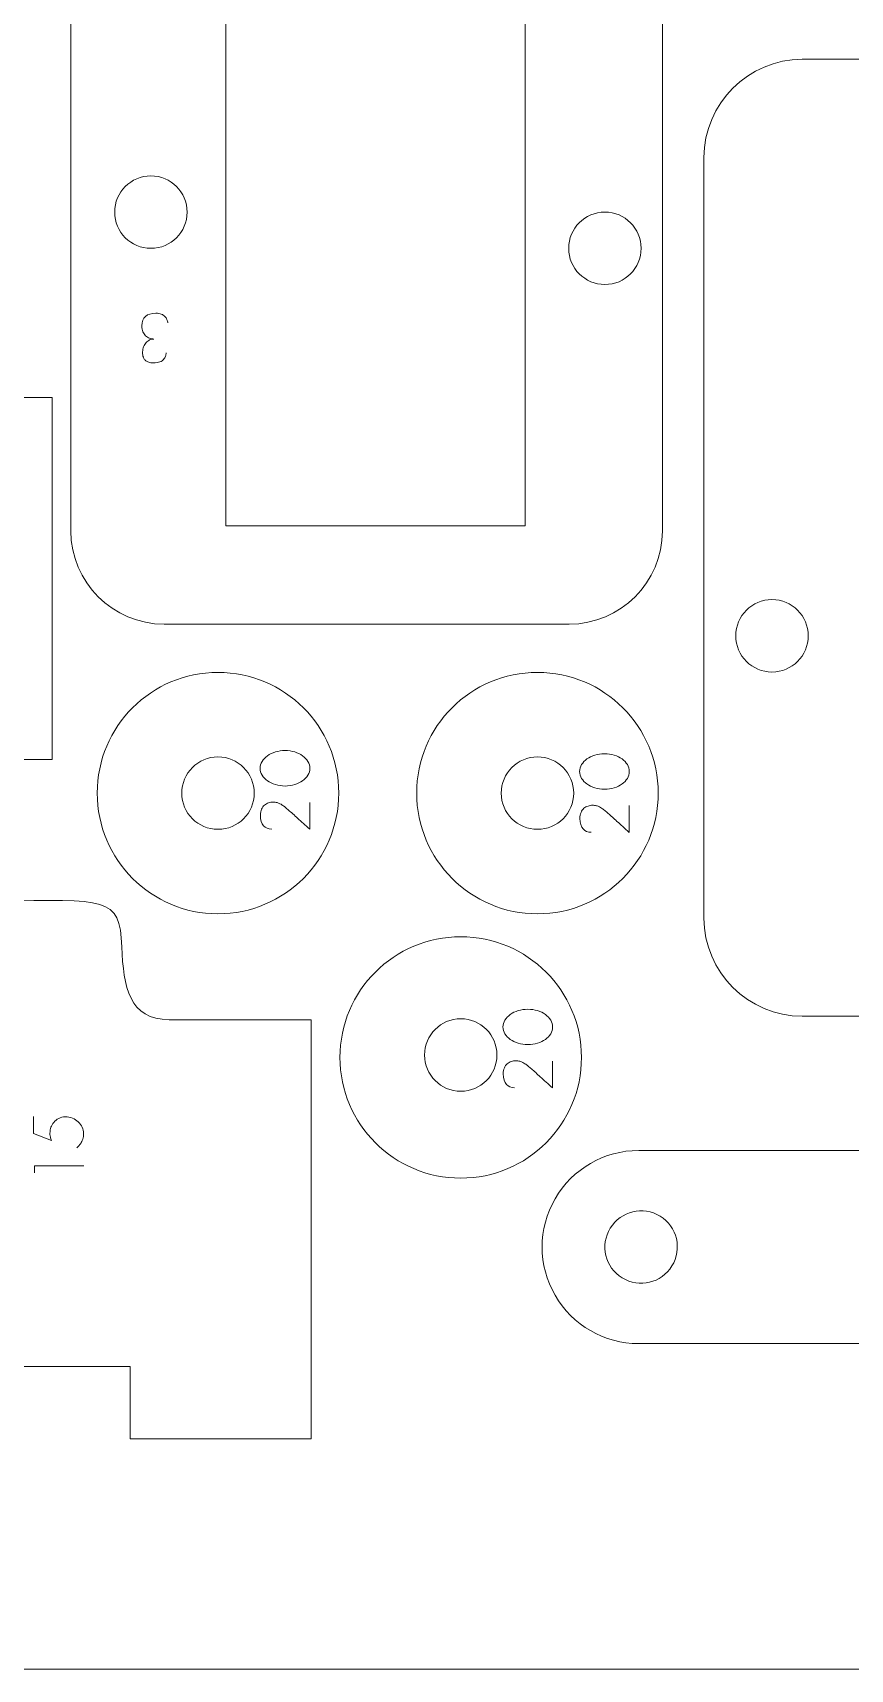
# Model space of a CAD drawing. Header units: millimetres. Extents: x 1 to 3601, y 1 to 1248.
# Drawn here: x 1198.6 to 1232.5, y 915.6 to 983.4 of the extents above; entities that cross this region are included whole.
import ezdxf

# ---------------------------------------------------------------- set-up
doc = ezdxf.new("R2010")
doc.units = ezdxf.units.MM
doc.layers.get('0').update_dxf_attribs({"lineweight": 5})
doc.layers.add('MARCATGE', color=1, linetype='Continuous', lineweight=5)
doc.layers.add('TALL 1', color=4, linetype='Continuous', lineweight=5)

msp = doc.modelspace()

# ---------------------------------------------------------------- linework, layer by layer
at = {"lineweight": 9}
msp.add_lwpolyline([(1284.418, 915.61), (1284.418, 1215.61), (1084.418, 1215.61), (1084.418, 915.61), (1284.418, 915.61)], close=True, dxfattribs=at)
for points, knots in [([(1167.214, 999.647), (1167.214, 999.647), (1167.21, 999.62), (1167.21, 999.62), (1167.21, 999.62), (1167.21, 999.62), (1150.723, 999.62), (1150.723, 999.62), (1150.723, 999.62), (1150.723, 999.62), (1150.723, 999.595), (1150.723, 999.595), (1150.723, 999.595), (1150.723, 999.595), (1150.723, 998.295), (1150.723, 998.295), (1150.723, 998.295), (1150.723, 998.295), (1147.723, 998.295), (1147.723, 998.295), (1147.723, 998.295), (1147.723, 998.295), (1147.723, 985.295), (1147.723, 985.295), (1147.723, 985.295), (1147.723, 985.295), (1150.723, 985.295), (1150.723, 985.295), (1150.723, 985.295), (1150.723, 985.295), (1150.723, 966.295), (1150.723, 966.295), (1150.723, 966.295), (1150.723, 966.295), (1147.723, 966.295), (1147.723, 966.295), (1147.723, 966.295), (1147.723, 966.295), (1147.723, 961.295), (1147.723, 961.295), (1147.723, 961.295), (1147.723, 961.295), (1150.723, 961.295), (1150.723, 961.295), (1150.723, 961.295), (1150.723, 961.295), (1150.723, 958.295), (1150.723, 958.295), (1150.723, 958.295), (1150.723, 958.295), (1147.723, 958.295), (1147.723, 958.295), (1147.723, 958.295), (1147.723, 958.295), (1147.723, 953.295), (1147.723, 953.295), (1147.723, 953.295), (1147.723, 953.295), (1150.723, 953.295), (1150.723, 953.295), (1150.723, 953.295), (1150.723, 953.295), (1150.723, 951.995), (1150.723, 951.995), (1150.723, 951.995), (1150.723, 951.995), (1174.223, 951.995), (1174.223, 951.995), (1174.223, 951.995), (1174.223, 951.995), (1174.223, 961.895), (1174.223, 961.895), (1174.223, 961.895), (1174.223, 961.895), (1177.223, 961.895), (1177.223, 961.895), (1177.223, 961.895), (1177.223, 961.895), (1177.223, 951.995), (1177.223, 951.995), (1177.223, 951.995), (1177.223, 951.995), (1196.423, 951.995), (1196.423, 951.995), (1196.423, 951.995), (1196.423, 951.995), (1196.423, 953.295), (1196.423, 953.295), (1196.423, 953.295), (1196.423, 953.295), (1199.423, 953.295), (1199.423, 953.295), (1199.423, 953.295), (1199.423, 953.295), (1199.423, 968.295), (1199.423, 968.295), (1199.423, 968.295), (1199.423, 968.295), (1196.423, 968.295), (1196.423, 968.295), (1196.423, 968.295), (1196.423, 968.295), (1196.423, 988.295), (1196.423, 988.295), (1196.423, 988.295), (1196.423, 988.295), (1199.423, 988.295), (1199.423, 988.295), (1199.423, 988.295), (1199.423, 988.295), (1199.423, 998.295), (1199.423, 998.295), (1199.423, 998.295), (1199.423, 998.295), (1196.423, 998.295), (1196.423, 998.295), (1196.423, 998.295), (1196.423, 998.295), (1196.423, 999.595), (1196.423, 999.595), (1196.423, 999.595), (1196.423, 999.595), (1177.223, 999.595), (1177.223, 999.595), (1177.223, 999.595), (1177.223, 999.595), (1177.223, 997.125), (1177.223, 997.125), (1177.223, 997.125), (1177.223, 997.125), (1174.223, 997.125), (1174.223, 997.125), (1174.223, 997.125), (1174.223, 997.125), (1174.223, 999.62), (1174.223, 999.62), (1174.223, 999.62), (1174.223, 999.62), (1170.51, 999.62), (1170.51, 999.62), (1170.51, 999.62), (1170.51, 999.62), (1170.514, 999.647), (1170.514, 999.647), (1170.514, 999.647), (1170.514, 999.647), (1170.514, 1002.947), (1170.514, 1002.947), (1170.514, 1002.947), (1170.514, 1002.947), (1167.214, 1002.947), (1167.214, 1002.947), (1167.214, 1002.947), (1167.214, 1002.947), (1167.214, 999.647), (1167.214, 999.647)], [0, 0, 0, 0, 0.025, 0.025, 0.025, 0.025, 0.05, 0.05, 0.05, 0.05, 0.075, 0.075, 0.075, 0.075, 0.1, 0.1, 0.1, 0.1, 0.125, 0.125, 0.125, 0.125, 0.15, 0.15, 0.15, 0.15, 0.175, 0.175, 0.175, 0.175, 0.2, 0.2, 0.2, 0.2, 0.225, 0.225, 0.225, 0.225, 0.25, 0.25, 0.25, 0.25, 0.275, 0.275, 0.275, 0.275, 0.3, 0.3, 0.3, 0.3, 0.325, 0.325, 0.325, 0.325, 0.35, 0.35, 0.35, 0.35, 0.375, 0.375, 0.375, 0.375, 0.4, 0.4, 0.4, 0.4, 0.425, 0.425, 0.425, 0.425, 0.45, 0.45, 0.45, 0.45, 0.475, 0.475, 0.475, 0.475, 0.5, 0.5, 0.5, 0.5, 0.525, 0.525, 0.525, 0.525, 0.55, 0.55, 0.55, 0.55, 0.575, 0.575, 0.575, 0.575, 0.6, 0.6, 0.6, 0.6, 0.625, 0.625, 0.625, 0.625, 0.65, 0.65, 0.65, 0.65, 0.675, 0.675, 0.675, 0.675, 0.7, 0.7, 0.7, 0.7, 0.725, 0.725, 0.725, 0.725, 0.75, 0.75, 0.75, 0.75, 0.775, 0.775, 0.775, 0.775, 0.8, 0.8, 0.8, 0.8, 0.825, 0.825, 0.825, 0.825, 0.85, 0.85, 0.85, 0.85, 0.875, 0.875, 0.875, 0.875, 0.9, 0.9, 0.9, 0.9, 0.925, 0.925, 0.925, 0.925, 0.95, 0.95, 0.95, 0.95, 1, 1, 1, 1]), ([(1200.201, 986.966), (1200.201, 986.966), (1200.201, 962.765), (1200.201, 962.765), (1200.201, 962.765), (1200.201, 960.64), (1201.939, 958.902), (1204.064, 958.902), (1204.064, 958.902), (1204.064, 958.902), (1220.838, 958.902), (1220.838, 958.902), (1220.838, 958.902), (1222.963, 958.902), (1224.701, 960.64), (1224.701, 962.765), (1224.701, 962.765), (1224.701, 962.765), (1224.701, 986.966), (1224.701, 986.966), (1224.701, 986.966), (1224.701, 989.09), (1222.963, 990.829), (1220.838, 990.829), (1220.838, 990.829), (1220.838, 990.829), (1204.064, 990.829), (1204.064, 990.829), (1204.064, 990.829), (1201.939, 990.829), (1200.201, 989.09), (1200.201, 986.966)], [0, 0, 0, 0, 0.111111, 0.111111, 0.111111, 0.111111, 0.222222, 0.222222, 0.222222, 0.222222, 0.333333, 0.333333, 0.333333, 0.333333, 0.444444, 0.444444, 0.444444, 0.444444, 0.555556, 0.555556, 0.555556, 0.555556, 0.666667, 0.666667, 0.666667, 0.666667, 0.777778, 0.777778, 0.777778, 0.777778, 1, 1, 1, 1]), ([(1226.419, 946.73), (1226.419, 946.73), (1226.419, 978.235), (1226.419, 978.235), (1226.419, 978.235), (1226.419, 980.472), (1228.25, 982.302), (1230.487, 982.302), (1230.487, 982.302), (1230.487, 982.302), (1248.15, 982.302), (1248.15, 982.302), (1248.15, 982.302), (1250.387, 982.302), (1252.218, 980.472), (1252.218, 978.235), (1252.218, 978.235), (1252.218, 978.235), (1252.218, 946.73), (1252.218, 946.73), (1252.218, 946.73), (1252.218, 944.493), (1250.387, 942.662), (1248.15, 942.662), (1248.15, 942.662), (1248.15, 942.662), (1230.487, 942.662), (1230.487, 942.662), (1230.487, 942.662), (1228.25, 942.662), (1226.419, 944.493), (1226.419, 946.73)], [0, 0, 0, 0, 0.111111, 0.111111, 0.111111, 0.111111, 0.222222, 0.222222, 0.222222, 0.222222, 0.333333, 0.333333, 0.333333, 0.333333, 0.444444, 0.444444, 0.444444, 0.444444, 0.555556, 0.555556, 0.555556, 0.555556, 0.666667, 0.666667, 0.666667, 0.666667, 0.777778, 0.777778, 0.777778, 0.777778, 1, 1, 1, 1]), ([(1206.295, 946.905), (1203.534, 946.905), (1201.295, 949.144), (1201.295, 951.905), (1201.295, 951.905), (1201.295, 954.666), (1203.534, 956.905), (1206.295, 956.905), (1206.295, 956.905), (1209.056, 956.905), (1211.295, 954.666), (1211.295, 951.905), (1211.295, 951.905), (1211.295, 949.144), (1209.056, 946.905), (1206.295, 946.905)], [0, 0, 0, 0, 0.2, 0.2, 0.2, 0.2, 0.4, 0.4, 0.4, 0.4, 0.6, 0.6, 0.6, 0.6, 1, 1, 1, 1]), ([(1219.524, 946.905), (1216.763, 946.905), (1214.524, 949.144), (1214.524, 951.905), (1214.524, 951.905), (1214.524, 954.666), (1216.763, 956.905), (1219.524, 956.905), (1219.524, 956.905), (1222.286, 956.905), (1224.524, 954.666), (1224.524, 951.905), (1224.524, 951.905), (1224.524, 949.144), (1222.286, 946.905), (1219.524, 946.905)], [0, 0, 0, 0, 0.2, 0.2, 0.2, 0.2, 0.4, 0.4, 0.4, 0.4, 0.6, 0.6, 0.6, 0.6, 1, 1, 1, 1]), ([(1191.779, 950.453), (1191.779, 950.453), (1191.78, 950.41), (1191.78, 950.41), (1191.78, 950.41), (1191.78, 950.41), (1191.78, 947.41), (1191.78, 947.41), (1191.78, 947.41), (1191.78, 947.41), (1191.779, 947.453), (1191.779, 947.453), (1191.779, 947.453), (1191.779, 947.453), (1185.649, 947.453), (1185.649, 947.453), (1185.649, 947.453), (1185.649, 947.453), (1185.649, 943.453), (1185.649, 943.453), (1185.649, 943.453), (1185.649, 943.453), (1186.899, 943.453), (1186.899, 943.453), (1186.899, 943.453), (1186.899, 943.453), (1186.899, 940.953), (1186.899, 940.953), (1186.899, 940.953), (1186.899, 940.953), (1185.649, 940.953), (1185.649, 940.953), (1185.649, 940.953), (1185.649, 940.953), (1185.649, 938.453), (1185.649, 938.453), (1185.649, 938.453), (1185.649, 938.453), (1182.649, 938.453), (1182.649, 938.453), (1182.649, 938.453), (1182.649, 938.453), (1182.649, 940.953), (1182.649, 940.953), (1182.649, 940.953), (1182.649, 940.953), (1181.399, 940.953), (1181.399, 940.953), (1181.399, 940.953), (1181.399, 940.953), (1181.399, 943.453), (1181.399, 943.453), (1181.399, 943.453), (1181.399, 943.453), (1182.649, 943.453), (1182.649, 943.453), (1182.649, 943.453), (1182.649, 943.453), (1182.649, 947.453), (1182.649, 947.453), (1182.649, 947.453), (1182.649, 947.453), (1158.152, 947.453), (1158.152, 947.453), (1158.152, 947.453), (1158.152, 947.453), (1158.152, 950.453), (1158.152, 950.453), (1158.152, 950.453), (1158.152, 950.453), (1150.152, 950.453), (1150.152, 950.453), (1150.152, 950.453), (1150.152, 950.453), (1150.152, 925.153), (1150.152, 925.153), (1150.152, 925.153), (1150.152, 925.153), (1155.152, 925.153), (1155.152, 925.153), (1155.152, 925.153), (1155.152, 925.153), (1155.152, 928.153), (1155.152, 928.153), (1155.152, 928.153), (1155.152, 928.153), (1170.652, 928.153), (1170.652, 928.153), (1170.652, 928.153), (1170.652, 928.153), (1170.652, 932.153), (1170.652, 932.153), (1170.652, 932.153), (1170.652, 932.153), (1169.402, 932.153), (1169.402, 932.153), (1169.402, 932.153), (1169.402, 932.153), (1169.402, 934.653), (1169.402, 934.653), (1169.402, 934.653), (1169.402, 934.653), (1170.652, 934.653), (1170.652, 934.653), (1170.652, 934.653), (1170.652, 934.653), (1170.652, 937.153), (1170.652, 937.153), (1170.652, 937.153), (1170.652, 937.153), (1173.652, 937.153), (1173.652, 937.153), (1173.652, 937.153), (1173.652, 937.153), (1173.652, 934.653), (1173.652, 934.653), (1173.652, 934.653), (1173.652, 934.653), (1174.902, 934.653), (1174.902, 934.653), (1174.902, 934.653), (1174.902, 934.653), (1174.902, 932.153), (1174.902, 932.153), (1174.902, 932.153), (1174.902, 932.153), (1173.652, 932.153), (1173.652, 932.153), (1173.652, 932.153), (1173.652, 932.153), (1173.652, 928.153), (1173.652, 928.153), (1173.652, 928.153), (1173.652, 928.153), (1202.652, 928.153), (1202.652, 928.153), (1202.652, 928.153), (1202.652, 928.153), (1202.652, 925.153), (1202.652, 925.153), (1202.652, 925.153), (1202.652, 925.153), (1210.152, 925.153), (1210.152, 925.153), (1210.152, 925.153), (1210.152, 925.153), (1210.152, 942.518), (1210.152, 942.518), (1210.152, 942.518), (1210.152, 942.518), (1204.273, 942.518), (1204.273, 942.518), (1204.273, 942.518), (1202.613, 942.518), (1202.378, 943.875), (1202.313, 945.538), (1202.313, 945.538), (1202.231, 947.649), (1201.675, 947.48), (1197.152, 947.43), (1197.152, 947.43), (1197.152, 948.324), (1197.152, 949.37), (1197.152, 950.453), (1197.152, 950.453), (1197.152, 950.453), (1191.779, 950.453), (1191.779, 950.453)], [0, 0, 0, 0, 0.023256, 0.023256, 0.023256, 0.023256, 0.046512, 0.046512, 0.046512, 0.046512, 0.069767, 0.069767, 0.069767, 0.069767, 0.093023, 0.093023, 0.093023, 0.093023, 0.116279, 0.116279, 0.116279, 0.116279, 0.139535, 0.139535, 0.139535, 0.139535, 0.162791, 0.162791, 0.162791, 0.162791, 0.186047, 0.186047, 0.186047, 0.186047, 0.209302, 0.209302, 0.209302, 0.209302, 0.232558, 0.232558, 0.232558, 0.232558, 0.255814, 0.255814, 0.255814, 0.255814, 0.27907, 0.27907, 0.27907, 0.27907, 0.302326, 0.302326, 0.302326, 0.302326, 0.325581, 0.325581, 0.325581, 0.325581, 0.348837, 0.348837, 0.348837, 0.348837, 0.372093, 0.372093, 0.372093, 0.372093, 0.395349, 0.395349, 0.395349, 0.395349, 0.418605, 0.418605, 0.418605, 0.418605, 0.44186, 0.44186, 0.44186, 0.44186, 0.465116, 0.465116, 0.465116, 0.465116, 0.488372, 0.488372, 0.488372, 0.488372, 0.511628, 0.511628, 0.511628, 0.511628, 0.534884, 0.534884, 0.534884, 0.534884, 0.55814, 0.55814, 0.55814, 0.55814, 0.581395, 0.581395, 0.581395, 0.581395, 0.604651, 0.604651, 0.604651, 0.604651, 0.627907, 0.627907, 0.627907, 0.627907, 0.651163, 0.651163, 0.651163, 0.651163, 0.674419, 0.674419, 0.674419, 0.674419, 0.697674, 0.697674, 0.697674, 0.697674, 0.72093, 0.72093, 0.72093, 0.72093, 0.744186, 0.744186, 0.744186, 0.744186, 0.767442, 0.767442, 0.767442, 0.767442, 0.790698, 0.790698, 0.790698, 0.790698, 0.813953, 0.813953, 0.813953, 0.813953, 0.837209, 0.837209, 0.837209, 0.837209, 0.860465, 0.860465, 0.860465, 0.860465, 0.883721, 0.883721, 0.883721, 0.883721, 0.906977, 0.906977, 0.906977, 0.906977, 0.930233, 0.930233, 0.930233, 0.930233, 0.953488, 0.953488, 0.953488, 0.953488, 1, 1, 1, 1]), ([(1216.347, 935.955), (1213.585, 935.955), (1211.347, 938.193), (1211.347, 940.955), (1211.347, 940.955), (1211.347, 943.716), (1213.585, 945.955), (1216.347, 945.955), (1216.347, 945.955), (1219.108, 945.955), (1221.347, 943.716), (1221.347, 940.955), (1221.347, 940.955), (1221.347, 938.193), (1219.108, 935.955), (1216.347, 935.955)], [0, 0, 0, 0, 0.2, 0.2, 0.2, 0.2, 0.4, 0.4, 0.4, 0.4, 0.6, 0.6, 0.6, 0.6, 1, 1, 1, 1]), ([(1261.822, 927.851), (1261.822, 927.851), (1262.045, 927.98), (1262.045, 927.98), (1262.045, 927.98), (1260.245, 926.881), (1257.942, 926.783), (1256.012, 927.851), (1256.012, 927.851), (1254.53, 928.671), (1252.764, 929.101), (1251.071, 929.101), (1251.071, 929.101), (1251.071, 929.101), (1223.718, 929.101), (1223.718, 929.101), (1223.718, 929.101), (1222.289, 929.101), (1220.968, 929.863), (1220.253, 931.101), (1220.253, 931.101), (1219.539, 932.338), (1219.539, 933.863), (1220.253, 935.101), (1220.253, 935.101), (1220.968, 936.338), (1222.289, 937.101), (1223.718, 937.101), (1223.718, 937.101), (1223.718, 937.101), (1251.071, 937.101), (1251.071, 937.101), (1251.071, 937.101), (1252.764, 937.101), (1254.53, 937.531), (1256.012, 938.351), (1256.012, 938.351), (1257.933, 939.414), (1260.224, 939.322), (1262.02, 938.237), (1262.02, 938.237), (1262.02, 938.237), (1261.822, 938.351), (1261.822, 938.351), (1261.822, 938.351), (1263.303, 937.531), (1265.069, 937.101), (1266.763, 937.101), (1266.763, 937.101), (1266.763, 937.101), (1272.29, 937.101), (1272.29, 937.101), (1272.29, 937.101), (1273.719, 937.101), (1275.04, 936.338), (1275.754, 935.101), (1275.754, 935.101), (1276.469, 933.863), (1276.469, 932.338), (1275.754, 931.101), (1275.754, 931.101), (1275.04, 929.863), (1273.719, 929.101), (1272.29, 929.101), (1272.29, 929.101), (1272.29, 929.101), (1266.763, 929.101), (1266.763, 929.101), (1266.763, 929.101), (1265.069, 929.101), (1263.303, 928.671), (1261.822, 927.851)], [0, 0, 0, 0, 0.052632, 0.052632, 0.052632, 0.052632, 0.105263, 0.105263, 0.105263, 0.105263, 0.157895, 0.157895, 0.157895, 0.157895, 0.210526, 0.210526, 0.210526, 0.210526, 0.263158, 0.263158, 0.263158, 0.263158, 0.315789, 0.315789, 0.315789, 0.315789, 0.368421, 0.368421, 0.368421, 0.368421, 0.421053, 0.421053, 0.421053, 0.421053, 0.473684, 0.473684, 0.473684, 0.473684, 0.526316, 0.526316, 0.526316, 0.526316, 0.578947, 0.578947, 0.578947, 0.578947, 0.631579, 0.631579, 0.631579, 0.631579, 0.684211, 0.684211, 0.684211, 0.684211, 0.736842, 0.736842, 0.736842, 0.736842, 0.789474, 0.789474, 0.789474, 0.789474, 0.842105, 0.842105, 0.842105, 0.842105, 0.894737, 0.894737, 0.894737, 0.894737, 1, 1, 1, 1])]:
    msp.add_open_spline(points, degree=3, knots=knots, dxfattribs=at)
at = {"layer": 'MARCATGE', "lineweight": 9}
for points, knots in [([(1204.221, 971.387), (1204.216, 971.43), (1204.203, 971.475), (1204.183, 971.521), (1204.183, 971.521), (1204.163, 971.567), (1204.135, 971.61), (1204.097, 971.65), (1204.097, 971.65), (1204.059, 971.689), (1204.01, 971.722), (1203.949, 971.747), (1203.949, 971.747), (1203.888, 971.772), (1203.812, 971.785), (1203.722, 971.785), (1203.722, 971.785), (1203.541, 971.783), (1203.399, 971.739), (1203.296, 971.654), (1203.296, 971.654), (1203.192, 971.568), (1203.14, 971.435), (1203.14, 971.255), (1203.14, 971.255), (1203.14, 971.164), (1203.155, 971.085), (1203.184, 971.018), (1203.184, 971.018), (1203.213, 970.95), (1203.252, 970.894), (1203.3, 970.849), (1203.3, 970.849), (1203.348, 970.805), (1203.401, 970.772), (1203.461, 970.749), (1203.461, 970.749), (1203.52, 970.727), (1203.58, 970.715), (1203.64, 970.715), (1203.64, 970.715), (1203.58, 970.717), (1203.522, 970.705), (1203.466, 970.679), (1203.466, 970.679), (1203.411, 970.653), (1203.361, 970.615), (1203.318, 970.567), (1203.318, 970.567), (1203.275, 970.519), (1203.24, 970.463), (1203.214, 970.398), (1203.214, 970.398), (1203.187, 970.333), (1203.174, 970.263), (1203.174, 970.188), (1203.174, 970.188), (1203.174, 970.167), (1203.175, 970.141), (1203.176, 970.109), (1203.176, 970.109), (1203.177, 970.077), (1203.181, 970.044), (1203.19, 970.01), (1203.19, 970.01), (1203.198, 969.976), (1203.211, 969.942), (1203.229, 969.908), (1203.229, 969.908), (1203.247, 969.875), (1203.273, 969.844), (1203.305, 969.817), (1203.305, 969.817), (1203.338, 969.789), (1203.381, 969.768), (1203.432, 969.752), (1203.432, 969.752), (1203.484, 969.736), (1203.547, 969.728), (1203.62, 969.728), (1203.62, 969.728), (1203.733, 969.728), (1203.823, 969.741), (1203.89, 969.769), (1203.89, 969.769), (1203.956, 969.796), (1204.008, 969.83), (1204.045, 969.87), (1204.045, 969.87), (1204.082, 969.911), (1204.107, 969.955), (1204.121, 970.003), (1204.121, 970.003), (1204.135, 970.051), (1204.145, 970.096), (1204.151, 970.14), (1204.151, 970.14), (1204.145, 970.096), (1204.135, 970.051), (1204.121, 970.003), (1204.121, 970.003), (1204.107, 969.955), (1204.082, 969.911), (1204.045, 969.87), (1204.045, 969.87), (1204.008, 969.83), (1203.956, 969.796), (1203.89, 969.769), (1203.89, 969.769), (1203.823, 969.741), (1203.733, 969.728), (1203.62, 969.728), (1203.62, 969.728), (1203.547, 969.728), (1203.484, 969.736), (1203.432, 969.752), (1203.432, 969.752), (1203.381, 969.768), (1203.338, 969.789), (1203.305, 969.817), (1203.305, 969.817), (1203.273, 969.844), (1203.247, 969.875), (1203.229, 969.908), (1203.229, 969.908), (1203.211, 969.942), (1203.198, 969.976), (1203.19, 970.01), (1203.19, 970.01), (1203.181, 970.044), (1203.177, 970.076), (1203.176, 970.107), (1203.176, 970.107), (1203.175, 970.138), (1203.174, 970.165), (1203.174, 970.188), (1203.174, 970.188), (1203.174, 970.263), (1203.187, 970.333), (1203.214, 970.398), (1203.214, 970.398), (1203.24, 970.463), (1203.275, 970.519), (1203.318, 970.567), (1203.318, 970.567), (1203.361, 970.615), (1203.411, 970.653), (1203.466, 970.679), (1203.466, 970.679), (1203.522, 970.705), (1203.58, 970.717), (1203.64, 970.715), (1203.64, 970.715), (1203.58, 970.715), (1203.52, 970.727), (1203.461, 970.749), (1203.461, 970.749), (1203.401, 970.772), (1203.348, 970.805), (1203.3, 970.849), (1203.3, 970.849), (1203.252, 970.894), (1203.213, 970.95), (1203.184, 971.018), (1203.184, 971.018), (1203.155, 971.085), (1203.14, 971.164), (1203.14, 971.255), (1203.14, 971.255), (1203.14, 971.435), (1203.192, 971.568), (1203.296, 971.654), (1203.296, 971.654), (1203.399, 971.739), (1203.541, 971.783), (1203.722, 971.785), (1203.722, 971.785), (1203.812, 971.785), (1203.888, 971.772), (1203.949, 971.747), (1203.949, 971.747), (1204.01, 971.722), (1204.059, 971.689), (1204.097, 971.65), (1204.097, 971.65), (1204.135, 971.61), (1204.163, 971.567), (1204.183, 971.521), (1204.183, 971.521), (1204.203, 971.475), (1204.216, 971.43), (1204.221, 971.387)], [0, 0, 0, 0, 0.020408, 0.020408, 0.020408, 0.020408, 0.040816, 0.040816, 0.040816, 0.040816, 0.061224, 0.061224, 0.061224, 0.061224, 0.081633, 0.081633, 0.081633, 0.081633, 0.102041, 0.102041, 0.102041, 0.102041, 0.122449, 0.122449, 0.122449, 0.122449, 0.142857, 0.142857, 0.142857, 0.142857, 0.163265, 0.163265, 0.163265, 0.163265, 0.183673, 0.183673, 0.183673, 0.183673, 0.204082, 0.204082, 0.204082, 0.204082, 0.22449, 0.22449, 0.22449, 0.22449, 0.244898, 0.244898, 0.244898, 0.244898, 0.265306, 0.265306, 0.265306, 0.265306, 0.285714, 0.285714, 0.285714, 0.285714, 0.306122, 0.306122, 0.306122, 0.306122, 0.326531, 0.326531, 0.326531, 0.326531, 0.346939, 0.346939, 0.346939, 0.346939, 0.367347, 0.367347, 0.367347, 0.367347, 0.387755, 0.387755, 0.387755, 0.387755, 0.408163, 0.408163, 0.408163, 0.408163, 0.428571, 0.428571, 0.428571, 0.428571, 0.44898, 0.44898, 0.44898, 0.44898, 0.469388, 0.469388, 0.469388, 0.469388, 0.489796, 0.489796, 0.489796, 0.489796, 0.510204, 0.510204, 0.510204, 0.510204, 0.530612, 0.530612, 0.530612, 0.530612, 0.55102, 0.55102, 0.55102, 0.55102, 0.571429, 0.571429, 0.571429, 0.571429, 0.591837, 0.591837, 0.591837, 0.591837, 0.612245, 0.612245, 0.612245, 0.612245, 0.632653, 0.632653, 0.632653, 0.632653, 0.653061, 0.653061, 0.653061, 0.653061, 0.673469, 0.673469, 0.673469, 0.673469, 0.693878, 0.693878, 0.693878, 0.693878, 0.714286, 0.714286, 0.714286, 0.714286, 0.734694, 0.734694, 0.734694, 0.734694, 0.755102, 0.755102, 0.755102, 0.755102, 0.77551, 0.77551, 0.77551, 0.77551, 0.795918, 0.795918, 0.795918, 0.795918, 0.816327, 0.816327, 0.816327, 0.816327, 0.836735, 0.836735, 0.836735, 0.836735, 0.857143, 0.857143, 0.857143, 0.857143, 0.877551, 0.877551, 0.877551, 0.877551, 0.897959, 0.897959, 0.897959, 0.897959, 0.918367, 0.918367, 0.918367, 0.918367, 0.938776, 0.938776, 0.938776, 0.938776, 0.959184, 0.959184, 0.959184, 0.959184, 1, 1, 1, 1]), ([(1210.099, 952.933), (1210.099, 952.832), (1210.072, 952.737), (1210.019, 952.648), (1210.019, 952.648), (1209.965, 952.56), (1209.892, 952.482), (1209.798, 952.415), (1209.798, 952.415), (1209.705, 952.348), (1209.596, 952.296), (1209.471, 952.257), (1209.471, 952.257), (1209.346, 952.219), (1209.213, 952.199), (1209.072, 952.199), (1209.072, 952.199), (1208.931, 952.199), (1208.798, 952.219), (1208.672, 952.257), (1208.672, 952.257), (1208.547, 952.296), (1208.438, 952.348), (1208.345, 952.415), (1208.345, 952.415), (1208.252, 952.482), (1208.178, 952.56), (1208.124, 952.648), (1208.124, 952.648), (1208.069, 952.737), (1208.042, 952.832), (1208.042, 952.933), (1208.042, 952.933), (1208.042, 953.035), (1208.069, 953.13), (1208.124, 953.218), (1208.124, 953.218), (1208.178, 953.307), (1208.252, 953.384), (1208.345, 953.451), (1208.345, 953.451), (1208.438, 953.518), (1208.547, 953.571), (1208.672, 953.609), (1208.672, 953.609), (1208.798, 953.648), (1208.931, 953.667), (1209.072, 953.667), (1209.072, 953.667), (1209.213, 953.667), (1209.346, 953.648), (1209.471, 953.609), (1209.471, 953.609), (1209.596, 953.571), (1209.705, 953.518), (1209.798, 953.451), (1209.798, 953.451), (1209.892, 953.384), (1209.965, 953.307), (1210.019, 953.218), (1210.019, 953.218), (1210.072, 953.13), (1210.099, 953.035), (1210.099, 952.933)], [0, 0, 0, 0, 0.058824, 0.058824, 0.058824, 0.058824, 0.117647, 0.117647, 0.117647, 0.117647, 0.176471, 0.176471, 0.176471, 0.176471, 0.235294, 0.235294, 0.235294, 0.235294, 0.294118, 0.294118, 0.294118, 0.294118, 0.352941, 0.352941, 0.352941, 0.352941, 0.411765, 0.411765, 0.411765, 0.411765, 0.470588, 0.470588, 0.470588, 0.470588, 0.529412, 0.529412, 0.529412, 0.529412, 0.588235, 0.588235, 0.588235, 0.588235, 0.647059, 0.647059, 0.647059, 0.647059, 0.705882, 0.705882, 0.705882, 0.705882, 0.764706, 0.764706, 0.764706, 0.764706, 0.823529, 0.823529, 0.823529, 0.823529, 0.882353, 0.882353, 0.882353, 0.882353, 1, 1, 1, 1]), ([(1223.328, 952.801), (1223.328, 952.699), (1223.301, 952.604), (1223.248, 952.516), (1223.248, 952.516), (1223.194, 952.427), (1223.121, 952.35), (1223.028, 952.283), (1223.028, 952.283), (1222.935, 952.216), (1222.825, 952.164), (1222.7, 952.125), (1222.7, 952.125), (1222.575, 952.086), (1222.442, 952.067), (1222.301, 952.067), (1222.301, 952.067), (1222.16, 952.067), (1222.027, 952.086), (1221.902, 952.125), (1221.902, 952.125), (1221.777, 952.164), (1221.667, 952.216), (1221.574, 952.283), (1221.574, 952.283), (1221.481, 952.35), (1221.407, 952.427), (1221.353, 952.516), (1221.353, 952.516), (1221.298, 952.604), (1221.271, 952.699), (1221.271, 952.801), (1221.271, 952.801), (1221.271, 952.902), (1221.298, 952.997), (1221.353, 953.086), (1221.353, 953.086), (1221.407, 953.174), (1221.481, 953.252), (1221.574, 953.319), (1221.574, 953.319), (1221.667, 953.386), (1221.777, 953.438), (1221.902, 953.477), (1221.902, 953.477), (1222.027, 953.515), (1222.16, 953.535), (1222.301, 953.535), (1222.301, 953.535), (1222.442, 953.535), (1222.575, 953.515), (1222.7, 953.477), (1222.7, 953.477), (1222.825, 953.438), (1222.935, 953.386), (1223.028, 953.319), (1223.028, 953.319), (1223.121, 953.252), (1223.194, 953.174), (1223.248, 953.086), (1223.248, 953.086), (1223.301, 952.997), (1223.328, 952.902), (1223.328, 952.801)], [0, 0, 0, 0, 0.058824, 0.058824, 0.058824, 0.058824, 0.117647, 0.117647, 0.117647, 0.117647, 0.176471, 0.176471, 0.176471, 0.176471, 0.235294, 0.235294, 0.235294, 0.235294, 0.294118, 0.294118, 0.294118, 0.294118, 0.352941, 0.352941, 0.352941, 0.352941, 0.411765, 0.411765, 0.411765, 0.411765, 0.470588, 0.470588, 0.470588, 0.470588, 0.529412, 0.529412, 0.529412, 0.529412, 0.588235, 0.588235, 0.588235, 0.588235, 0.647059, 0.647059, 0.647059, 0.647059, 0.705882, 0.705882, 0.705882, 0.705882, 0.764706, 0.764706, 0.764706, 0.764706, 0.823529, 0.823529, 0.823529, 0.823529, 0.882353, 0.882353, 0.882353, 0.882353, 1, 1, 1, 1]), ([(1210.099, 950.407), (1209.911, 950.577), (1209.741, 950.73), (1209.588, 950.867), (1209.588, 950.867), (1209.524, 950.926), (1209.46, 950.984), (1209.396, 951.041), (1209.396, 951.041), (1209.332, 951.098), (1209.274, 951.15), (1209.221, 951.196), (1209.221, 951.196), (1209.169, 951.242), (1209.124, 951.281), (1209.087, 951.312), (1209.087, 951.312), (1209.051, 951.343), (1209.028, 951.361), (1209.018, 951.367), (1209.018, 951.367), (1208.999, 951.378), (1208.977, 951.393), (1208.952, 951.412), (1208.952, 951.412), (1208.926, 951.431), (1208.896, 951.449), (1208.862, 951.467), (1208.862, 951.467), (1208.827, 951.485), (1208.786, 951.5), (1208.739, 951.514), (1208.739, 951.514), (1208.692, 951.527), (1208.637, 951.533), (1208.575, 951.533), (1208.575, 951.533), (1208.513, 951.533), (1208.451, 951.523), (1208.389, 951.502), (1208.389, 951.502), (1208.327, 951.482), (1208.271, 951.45), (1208.221, 951.406), (1208.221, 951.406), (1208.171, 951.363), (1208.131, 951.307), (1208.1, 951.238), (1208.1, 951.238), (1208.068, 951.17), (1208.053, 951.087), (1208.053, 950.989), (1208.053, 950.989), (1208.055, 950.791), (1208.098, 950.646), (1208.183, 950.553), (1208.183, 950.553), (1208.267, 950.46), (1208.379, 950.413), (1208.519, 950.413), (1208.519, 950.413), (1208.379, 950.413), (1208.267, 950.46), (1208.183, 950.553), (1208.183, 950.553), (1208.098, 950.646), (1208.055, 950.791), (1208.053, 950.989), (1208.053, 950.989), (1208.053, 951.087), (1208.068, 951.17), (1208.1, 951.238), (1208.1, 951.238), (1208.131, 951.307), (1208.171, 951.363), (1208.221, 951.406), (1208.221, 951.406), (1208.271, 951.45), (1208.327, 951.482), (1208.389, 951.502), (1208.389, 951.502), (1208.451, 951.523), (1208.513, 951.533), (1208.575, 951.533), (1208.575, 951.533), (1208.637, 951.533), (1208.692, 951.527), (1208.739, 951.514), (1208.739, 951.514), (1208.786, 951.5), (1208.827, 951.485), (1208.862, 951.467), (1208.862, 951.467), (1208.896, 951.449), (1208.926, 951.431), (1208.952, 951.412), (1208.952, 951.412), (1208.977, 951.393), (1208.999, 951.378), (1209.018, 951.367), (1209.018, 951.367), (1209.028, 951.361), (1209.051, 951.343), (1209.087, 951.312), (1209.087, 951.312), (1209.124, 951.281), (1209.169, 951.242), (1209.221, 951.196), (1209.221, 951.196), (1209.274, 951.15), (1209.332, 951.098), (1209.396, 951.041), (1209.396, 951.041), (1209.46, 950.984), (1209.524, 950.926), (1209.588, 950.867), (1209.588, 950.867), (1209.741, 950.73), (1209.911, 950.577), (1210.099, 950.407), (1210.099, 950.407), (1210.099, 950.407), (1210.099, 951.519), (1210.099, 951.519), (1210.099, 951.519), (1210.099, 951.519), (1210.099, 950.407), (1210.099, 950.407)], [0, 0, 0, 0, 0.030303, 0.030303, 0.030303, 0.030303, 0.060606, 0.060606, 0.060606, 0.060606, 0.090909, 0.090909, 0.090909, 0.090909, 0.121212, 0.121212, 0.121212, 0.121212, 0.151515, 0.151515, 0.151515, 0.151515, 0.181818, 0.181818, 0.181818, 0.181818, 0.212121, 0.212121, 0.212121, 0.212121, 0.242424, 0.242424, 0.242424, 0.242424, 0.272727, 0.272727, 0.272727, 0.272727, 0.30303, 0.30303, 0.30303, 0.30303, 0.333333, 0.333333, 0.333333, 0.333333, 0.363636, 0.363636, 0.363636, 0.363636, 0.393939, 0.393939, 0.393939, 0.393939, 0.424242, 0.424242, 0.424242, 0.424242, 0.454545, 0.454545, 0.454545, 0.454545, 0.484848, 0.484848, 0.484848, 0.484848, 0.515152, 0.515152, 0.515152, 0.515152, 0.545455, 0.545455, 0.545455, 0.545455, 0.575758, 0.575758, 0.575758, 0.575758, 0.606061, 0.606061, 0.606061, 0.606061, 0.636364, 0.636364, 0.636364, 0.636364, 0.666667, 0.666667, 0.666667, 0.666667, 0.69697, 0.69697, 0.69697, 0.69697, 0.727273, 0.727273, 0.727273, 0.727273, 0.757576, 0.757576, 0.757576, 0.757576, 0.787879, 0.787879, 0.787879, 0.787879, 0.818182, 0.818182, 0.818182, 0.818182, 0.848485, 0.848485, 0.848485, 0.848485, 0.878788, 0.878788, 0.878788, 0.878788, 0.909091, 0.909091, 0.909091, 0.909091, 0.939394, 0.939394, 0.939394, 0.939394, 1, 1, 1, 1]), ([(1223.328, 950.275), (1223.14, 950.444), (1222.97, 950.598), (1222.817, 950.735), (1222.817, 950.735), (1222.753, 950.793), (1222.689, 950.851), (1222.626, 950.909), (1222.626, 950.909), (1222.562, 950.966), (1222.503, 951.018), (1222.451, 951.064), (1222.451, 951.064), (1222.398, 951.11), (1222.353, 951.149), (1222.316, 951.18), (1222.316, 951.18), (1222.28, 951.211), (1222.257, 951.229), (1222.247, 951.235), (1222.247, 951.235), (1222.229, 951.246), (1222.206, 951.261), (1222.181, 951.28), (1222.181, 951.28), (1222.156, 951.299), (1222.126, 951.317), (1222.091, 951.335), (1222.091, 951.335), (1222.056, 951.353), (1222.015, 951.368), (1221.968, 951.381), (1221.968, 951.381), (1221.921, 951.395), (1221.866, 951.401), (1221.804, 951.401), (1221.804, 951.401), (1221.742, 951.401), (1221.68, 951.391), (1221.618, 951.37), (1221.618, 951.37), (1221.556, 951.349), (1221.5, 951.317), (1221.45, 951.274), (1221.45, 951.274), (1221.4, 951.231), (1221.36, 951.175), (1221.329, 951.106), (1221.329, 951.106), (1221.298, 951.038), (1221.282, 950.954), (1221.282, 950.856), (1221.282, 950.856), (1221.284, 950.659), (1221.327, 950.514), (1221.412, 950.42), (1221.412, 950.42), (1221.497, 950.327), (1221.609, 950.281), (1221.748, 950.281), (1221.748, 950.281), (1221.609, 950.281), (1221.497, 950.327), (1221.412, 950.42), (1221.412, 950.42), (1221.327, 950.514), (1221.284, 950.659), (1221.282, 950.856), (1221.282, 950.856), (1221.282, 950.954), (1221.298, 951.038), (1221.329, 951.106), (1221.329, 951.106), (1221.36, 951.175), (1221.4, 951.231), (1221.45, 951.274), (1221.45, 951.274), (1221.5, 951.317), (1221.556, 951.349), (1221.618, 951.37), (1221.618, 951.37), (1221.68, 951.391), (1221.742, 951.401), (1221.804, 951.401), (1221.804, 951.401), (1221.866, 951.401), (1221.921, 951.395), (1221.968, 951.381), (1221.968, 951.381), (1222.015, 951.368), (1222.056, 951.353), (1222.091, 951.335), (1222.091, 951.335), (1222.126, 951.317), (1222.156, 951.299), (1222.181, 951.28), (1222.181, 951.28), (1222.206, 951.261), (1222.229, 951.246), (1222.247, 951.235), (1222.247, 951.235), (1222.257, 951.229), (1222.28, 951.211), (1222.316, 951.18), (1222.316, 951.18), (1222.353, 951.149), (1222.398, 951.11), (1222.451, 951.064), (1222.451, 951.064), (1222.503, 951.018), (1222.562, 950.966), (1222.626, 950.909), (1222.626, 950.909), (1222.689, 950.851), (1222.753, 950.793), (1222.817, 950.735), (1222.817, 950.735), (1222.97, 950.598), (1223.14, 950.444), (1223.328, 950.275), (1223.328, 950.275), (1223.328, 950.275), (1223.328, 951.387), (1223.328, 951.387), (1223.328, 951.387), (1223.328, 951.387), (1223.328, 950.275), (1223.328, 950.275)], [0, 0, 0, 0, 0.030303, 0.030303, 0.030303, 0.030303, 0.060606, 0.060606, 0.060606, 0.060606, 0.090909, 0.090909, 0.090909, 0.090909, 0.121212, 0.121212, 0.121212, 0.121212, 0.151515, 0.151515, 0.151515, 0.151515, 0.181818, 0.181818, 0.181818, 0.181818, 0.212121, 0.212121, 0.212121, 0.212121, 0.242424, 0.242424, 0.242424, 0.242424, 0.272727, 0.272727, 0.272727, 0.272727, 0.30303, 0.30303, 0.30303, 0.30303, 0.333333, 0.333333, 0.333333, 0.333333, 0.363636, 0.363636, 0.363636, 0.363636, 0.393939, 0.393939, 0.393939, 0.393939, 0.424242, 0.424242, 0.424242, 0.424242, 0.454545, 0.454545, 0.454545, 0.454545, 0.484848, 0.484848, 0.484848, 0.484848, 0.515152, 0.515152, 0.515152, 0.515152, 0.545455, 0.545455, 0.545455, 0.545455, 0.575758, 0.575758, 0.575758, 0.575758, 0.606061, 0.606061, 0.606061, 0.606061, 0.636364, 0.636364, 0.636364, 0.636364, 0.666667, 0.666667, 0.666667, 0.666667, 0.69697, 0.69697, 0.69697, 0.69697, 0.727273, 0.727273, 0.727273, 0.727273, 0.757576, 0.757576, 0.757576, 0.757576, 0.787879, 0.787879, 0.787879, 0.787879, 0.818182, 0.818182, 0.818182, 0.818182, 0.848485, 0.848485, 0.848485, 0.848485, 0.878788, 0.878788, 0.878788, 0.878788, 0.909091, 0.909091, 0.909091, 0.909091, 0.939394, 0.939394, 0.939394, 0.939394, 1, 1, 1, 1]), ([(1220.153, 942.217), (1220.153, 942.116), (1220.126, 942.021), (1220.073, 941.932), (1220.073, 941.932), (1220.019, 941.844), (1219.946, 941.766), (1219.853, 941.7), (1219.853, 941.7), (1219.76, 941.633), (1219.65, 941.58), (1219.525, 941.542), (1219.525, 941.542), (1219.4, 941.503), (1219.267, 941.484), (1219.126, 941.484), (1219.126, 941.484), (1218.985, 941.484), (1218.852, 941.503), (1218.727, 941.542), (1218.727, 941.542), (1218.602, 941.58), (1218.492, 941.633), (1218.399, 941.7), (1218.399, 941.7), (1218.306, 941.766), (1218.232, 941.844), (1218.178, 941.932), (1218.178, 941.932), (1218.123, 942.021), (1218.096, 942.116), (1218.096, 942.217), (1218.096, 942.217), (1218.096, 942.319), (1218.123, 942.414), (1218.178, 942.503), (1218.178, 942.503), (1218.232, 942.591), (1218.306, 942.669), (1218.399, 942.735), (1218.399, 942.735), (1218.492, 942.802), (1218.602, 942.855), (1218.727, 942.893), (1218.727, 942.893), (1218.852, 942.932), (1218.985, 942.951), (1219.126, 942.951), (1219.126, 942.951), (1219.267, 942.951), (1219.4, 942.932), (1219.525, 942.893), (1219.525, 942.893), (1219.65, 942.855), (1219.76, 942.802), (1219.853, 942.735), (1219.853, 942.735), (1219.946, 942.669), (1220.019, 942.591), (1220.073, 942.503), (1220.073, 942.503), (1220.126, 942.414), (1220.153, 942.319), (1220.153, 942.217)], [0, 0, 0, 0, 0.058824, 0.058824, 0.058824, 0.058824, 0.117647, 0.117647, 0.117647, 0.117647, 0.176471, 0.176471, 0.176471, 0.176471, 0.235294, 0.235294, 0.235294, 0.235294, 0.294118, 0.294118, 0.294118, 0.294118, 0.352941, 0.352941, 0.352941, 0.352941, 0.411765, 0.411765, 0.411765, 0.411765, 0.470588, 0.470588, 0.470588, 0.470588, 0.529412, 0.529412, 0.529412, 0.529412, 0.588235, 0.588235, 0.588235, 0.588235, 0.647059, 0.647059, 0.647059, 0.647059, 0.705882, 0.705882, 0.705882, 0.705882, 0.764706, 0.764706, 0.764706, 0.764706, 0.823529, 0.823529, 0.823529, 0.823529, 0.882353, 0.882353, 0.882353, 0.882353, 1, 1, 1, 1]), ([(1220.153, 939.692), (1219.965, 939.861), (1219.795, 940.014), (1219.642, 940.152), (1219.642, 940.152), (1219.578, 940.21), (1219.514, 940.268), (1219.451, 940.325), (1219.451, 940.325), (1219.387, 940.383), (1219.328, 940.434), (1219.276, 940.48), (1219.276, 940.48), (1219.223, 940.527), (1219.178, 940.565), (1219.141, 940.596), (1219.141, 940.596), (1219.105, 940.627), (1219.082, 940.646), (1219.072, 940.651), (1219.072, 940.651), (1219.054, 940.662), (1219.031, 940.678), (1219.006, 940.696), (1219.006, 940.696), (1218.981, 940.715), (1218.951, 940.733), (1218.916, 940.751), (1218.916, 940.751), (1218.881, 940.769), (1218.84, 940.785), (1218.793, 940.798), (1218.793, 940.798), (1218.746, 940.811), (1218.691, 940.818), (1218.629, 940.818), (1218.629, 940.818), (1218.567, 940.818), (1218.505, 940.807), (1218.443, 940.787), (1218.443, 940.787), (1218.381, 940.766), (1218.325, 940.734), (1218.275, 940.691), (1218.275, 940.691), (1218.225, 940.647), (1218.185, 940.591), (1218.154, 940.523), (1218.154, 940.523), (1218.123, 940.454), (1218.107, 940.371), (1218.107, 940.273), (1218.107, 940.273), (1218.109, 940.075), (1218.152, 939.93), (1218.237, 939.837), (1218.237, 939.837), (1218.322, 939.744), (1218.434, 939.697), (1218.573, 939.697), (1218.573, 939.697), (1218.434, 939.697), (1218.322, 939.744), (1218.237, 939.837), (1218.237, 939.837), (1218.152, 939.93), (1218.109, 940.075), (1218.107, 940.273), (1218.107, 940.273), (1218.107, 940.371), (1218.123, 940.454), (1218.154, 940.523), (1218.154, 940.523), (1218.185, 940.591), (1218.225, 940.647), (1218.275, 940.691), (1218.275, 940.691), (1218.325, 940.734), (1218.381, 940.766), (1218.443, 940.787), (1218.443, 940.787), (1218.505, 940.807), (1218.567, 940.818), (1218.629, 940.818), (1218.629, 940.818), (1218.691, 940.818), (1218.746, 940.811), (1218.793, 940.798), (1218.793, 940.798), (1218.84, 940.785), (1218.881, 940.769), (1218.916, 940.751), (1218.916, 940.751), (1218.951, 940.733), (1218.981, 940.715), (1219.006, 940.696), (1219.006, 940.696), (1219.031, 940.678), (1219.054, 940.662), (1219.072, 940.651), (1219.072, 940.651), (1219.082, 940.646), (1219.105, 940.627), (1219.141, 940.596), (1219.141, 940.596), (1219.178, 940.565), (1219.223, 940.527), (1219.276, 940.48), (1219.276, 940.48), (1219.328, 940.434), (1219.387, 940.383), (1219.451, 940.325), (1219.451, 940.325), (1219.514, 940.268), (1219.578, 940.21), (1219.642, 940.152), (1219.642, 940.152), (1219.795, 940.014), (1219.965, 939.861), (1220.153, 939.692), (1220.153, 939.692), (1220.153, 939.692), (1220.153, 940.804), (1220.153, 940.804), (1220.153, 940.804), (1220.153, 940.804), (1220.153, 939.692), (1220.153, 939.692)], [0, 0, 0, 0, 0.030303, 0.030303, 0.030303, 0.030303, 0.060606, 0.060606, 0.060606, 0.060606, 0.090909, 0.090909, 0.090909, 0.090909, 0.121212, 0.121212, 0.121212, 0.121212, 0.151515, 0.151515, 0.151515, 0.151515, 0.181818, 0.181818, 0.181818, 0.181818, 0.212121, 0.212121, 0.212121, 0.212121, 0.242424, 0.242424, 0.242424, 0.242424, 0.272727, 0.272727, 0.272727, 0.272727, 0.30303, 0.30303, 0.30303, 0.30303, 0.333333, 0.333333, 0.333333, 0.333333, 0.363636, 0.363636, 0.363636, 0.363636, 0.393939, 0.393939, 0.393939, 0.393939, 0.424242, 0.424242, 0.424242, 0.424242, 0.454545, 0.454545, 0.454545, 0.454545, 0.484848, 0.484848, 0.484848, 0.484848, 0.515152, 0.515152, 0.515152, 0.515152, 0.545455, 0.545455, 0.545455, 0.545455, 0.575758, 0.575758, 0.575758, 0.575758, 0.606061, 0.606061, 0.606061, 0.606061, 0.636364, 0.636364, 0.636364, 0.636364, 0.666667, 0.666667, 0.666667, 0.666667, 0.69697, 0.69697, 0.69697, 0.69697, 0.727273, 0.727273, 0.727273, 0.727273, 0.757576, 0.757576, 0.757576, 0.757576, 0.787879, 0.787879, 0.787879, 0.787879, 0.818182, 0.818182, 0.818182, 0.818182, 0.848485, 0.848485, 0.848485, 0.848485, 0.878788, 0.878788, 0.878788, 0.878788, 0.909091, 0.909091, 0.909091, 0.909091, 0.939394, 0.939394, 0.939394, 0.939394, 1, 1, 1, 1]), ([(1200.455, 937.217), (1200.469, 937.228), (1200.49, 937.249), (1200.519, 937.279), (1200.519, 937.279), (1200.548, 937.309), (1200.578, 937.348), (1200.609, 937.396), (1200.609, 937.396), (1200.64, 937.444), (1200.668, 937.502), (1200.693, 937.569), (1200.693, 937.569), (1200.717, 937.637), (1200.73, 937.716), (1200.732, 937.806), (1200.732, 937.806), (1200.732, 937.897), (1200.712, 937.983), (1200.673, 938.065), (1200.673, 938.065), (1200.633, 938.146), (1200.579, 938.219), (1200.509, 938.283), (1200.509, 938.283), (1200.439, 938.347), (1200.359, 938.398), (1200.266, 938.436), (1200.266, 938.436), (1200.174, 938.473), (1200.076, 938.492), (1199.973, 938.492), (1199.973, 938.492), (1199.869, 938.492), (1199.778, 938.47), (1199.699, 938.426), (1199.699, 938.426), (1199.62, 938.382), (1199.554, 938.328), (1199.5, 938.264), (1199.5, 938.264), (1199.447, 938.2), (1199.407, 938.132), (1199.38, 938.06), (1199.38, 938.06), (1199.354, 937.989), (1199.341, 937.926), (1199.341, 937.871), (1199.341, 937.871), (1199.335, 937.837), (1199.334, 937.802), (1199.338, 937.764), (1199.338, 937.764), (1199.342, 937.732), (1199.348, 937.694), (1199.358, 937.651), (1199.358, 937.651), (1199.367, 937.608), (1199.382, 937.564), (1199.403, 937.519), (1199.403, 937.519), (1199.403, 937.519), (1198.652, 937.801), (1198.652, 937.801), (1198.652, 937.801), (1198.652, 937.801), (1198.652, 938.512), (1198.652, 938.512), (1198.652, 938.512), (1198.652, 938.512), (1198.652, 937.801), (1198.652, 937.801), (1198.652, 937.801), (1198.652, 937.801), (1199.403, 937.519), (1199.403, 937.519), (1199.403, 937.519), (1199.382, 937.564), (1199.367, 937.608), (1199.358, 937.651), (1199.358, 937.651), (1199.348, 937.694), (1199.342, 937.732), (1199.338, 937.764), (1199.338, 937.764), (1199.334, 937.802), (1199.335, 937.837), (1199.341, 937.871), (1199.341, 937.871), (1199.341, 937.926), (1199.354, 937.989), (1199.38, 938.06), (1199.38, 938.06), (1199.407, 938.132), (1199.447, 938.2), (1199.5, 938.264), (1199.5, 938.264), (1199.554, 938.328), (1199.62, 938.382), (1199.699, 938.426), (1199.699, 938.426), (1199.778, 938.47), (1199.869, 938.492), (1199.973, 938.492), (1199.973, 938.492), (1200.076, 938.492), (1200.174, 938.473), (1200.266, 938.436), (1200.266, 938.436), (1200.359, 938.398), (1200.439, 938.347), (1200.509, 938.283), (1200.509, 938.283), (1200.579, 938.219), (1200.633, 938.146), (1200.673, 938.065), (1200.673, 938.065), (1200.712, 937.983), (1200.732, 937.897), (1200.732, 937.806), (1200.732, 937.806), (1200.73, 937.716), (1200.717, 937.637), (1200.693, 937.569), (1200.693, 937.569), (1200.668, 937.502), (1200.64, 937.444), (1200.609, 937.396), (1200.609, 937.396), (1200.578, 937.348), (1200.548, 937.309), (1200.519, 937.279), (1200.519, 937.279), (1200.49, 937.249), (1200.469, 937.228), (1200.455, 937.217)], [0, 0, 0, 0, 0.028571, 0.028571, 0.028571, 0.028571, 0.057143, 0.057143, 0.057143, 0.057143, 0.085714, 0.085714, 0.085714, 0.085714, 0.114286, 0.114286, 0.114286, 0.114286, 0.142857, 0.142857, 0.142857, 0.142857, 0.171429, 0.171429, 0.171429, 0.171429, 0.2, 0.2, 0.2, 0.2, 0.228571, 0.228571, 0.228571, 0.228571, 0.257143, 0.257143, 0.257143, 0.257143, 0.285714, 0.285714, 0.285714, 0.285714, 0.314286, 0.314286, 0.314286, 0.314286, 0.342857, 0.342857, 0.342857, 0.342857, 0.371429, 0.371429, 0.371429, 0.371429, 0.4, 0.4, 0.4, 0.4, 0.428571, 0.428571, 0.428571, 0.428571, 0.457143, 0.457143, 0.457143, 0.457143, 0.485714, 0.485714, 0.485714, 0.485714, 0.514286, 0.514286, 0.514286, 0.514286, 0.542857, 0.542857, 0.542857, 0.542857, 0.571429, 0.571429, 0.571429, 0.571429, 0.6, 0.6, 0.6, 0.6, 0.628571, 0.628571, 0.628571, 0.628571, 0.657143, 0.657143, 0.657143, 0.657143, 0.685714, 0.685714, 0.685714, 0.685714, 0.714286, 0.714286, 0.714286, 0.714286, 0.742857, 0.742857, 0.742857, 0.742857, 0.771429, 0.771429, 0.771429, 0.771429, 0.8, 0.8, 0.8, 0.8, 0.828571, 0.828571, 0.828571, 0.828571, 0.857143, 0.857143, 0.857143, 0.857143, 0.885714, 0.885714, 0.885714, 0.885714, 0.914286, 0.914286, 0.914286, 0.914286, 0.942857, 0.942857, 0.942857, 0.942857, 1, 1, 1, 1]), ([(1198.703, 936.469), (1198.703, 936.469), (1198.703, 936.178), (1198.703, 936.178), (1198.703, 936.178), (1198.703, 936.178), (1198.703, 936.469), (1198.703, 936.469), (1198.703, 936.469), (1198.703, 936.469), (1200.735, 936.469), (1200.735, 936.469), (1200.735, 936.469), (1200.735, 936.469), (1198.703, 936.469), (1198.703, 936.469)], [0, 0, 0, 0, 0.2, 0.2, 0.2, 0.2, 0.4, 0.4, 0.4, 0.4, 0.6, 0.6, 0.6, 0.6, 1, 1, 1, 1])]:
    msp.add_open_spline(points, degree=3, knots=knots, dxfattribs=at)
at = {"layer": 'TALL 1', "lineweight": 9}
for points, knots in [([(1206.618, 985.973), (1206.618, 985.973), (1206.618, 962.973), (1206.618, 962.973), (1206.618, 962.973), (1206.618, 962.973), (1219.018, 962.973), (1219.018, 962.973), (1219.018, 962.973), (1219.018, 962.973), (1219.018, 985.973), (1219.018, 985.973), (1219.018, 985.973), (1219.018, 985.973), (1215.318, 985.973), (1215.318, 985.973), (1215.318, 985.973), (1215.318, 985.973), (1215.318, 987.973), (1215.318, 987.973), (1215.318, 987.973), (1215.318, 987.973), (1210.318, 987.973), (1210.318, 987.973), (1210.318, 987.973), (1210.318, 987.973), (1210.318, 985.973), (1210.318, 985.973), (1210.318, 985.973), (1210.318, 985.973), (1206.618, 985.973), (1206.618, 985.973)], [0, 0, 0, 0, 0.111111, 0.111111, 0.111111, 0.111111, 0.222222, 0.222222, 0.222222, 0.222222, 0.333333, 0.333333, 0.333333, 0.333333, 0.444444, 0.444444, 0.444444, 0.444444, 0.555556, 0.555556, 0.555556, 0.555556, 0.666667, 0.666667, 0.666667, 0.666667, 0.777778, 0.777778, 0.777778, 0.777778, 1, 1, 1, 1]), ([(1203.518, 977.473), (1204.347, 977.473), (1205.018, 976.801), (1205.018, 975.973), (1205.018, 975.973), (1205.018, 975.144), (1204.347, 974.473), (1203.518, 974.473), (1203.518, 974.473), (1202.69, 974.473), (1202.018, 975.144), (1202.018, 975.973), (1202.018, 975.973), (1202.018, 976.801), (1202.69, 977.473), (1203.518, 977.473)], [0, 0, 0, 0, 0.2, 0.2, 0.2, 0.2, 0.4, 0.4, 0.4, 0.4, 0.6, 0.6, 0.6, 0.6, 1, 1, 1, 1]), ([(1222.318, 975.973), (1223.147, 975.973), (1223.818, 975.301), (1223.818, 974.473), (1223.818, 974.473), (1223.818, 973.644), (1223.147, 972.973), (1222.318, 972.973), (1222.318, 972.973), (1221.49, 972.973), (1220.818, 973.644), (1220.818, 974.473), (1220.818, 974.473), (1220.818, 975.301), (1221.49, 975.973), (1222.318, 975.973)], [0, 0, 0, 0, 0.2, 0.2, 0.2, 0.2, 0.4, 0.4, 0.4, 0.4, 0.6, 0.6, 0.6, 0.6, 1, 1, 1, 1]), ([(1229.235, 956.921), (1230.063, 956.921), (1230.735, 957.593), (1230.735, 958.421), (1230.735, 958.421), (1230.735, 959.25), (1230.063, 959.921), (1229.235, 959.921), (1229.235, 959.921), (1228.407, 959.921), (1227.735, 959.25), (1227.735, 958.421), (1227.735, 958.421), (1227.735, 957.593), (1228.407, 956.921), (1229.235, 956.921)], [0, 0, 0, 0, 0.2, 0.2, 0.2, 0.2, 0.4, 0.4, 0.4, 0.4, 0.6, 0.6, 0.6, 0.6, 1, 1, 1, 1]), ([(1207.795, 951.905), (1207.795, 951.077), (1207.123, 950.405), (1206.295, 950.405), (1206.295, 950.405), (1205.467, 950.405), (1204.795, 951.077), (1204.795, 951.905), (1204.795, 951.905), (1204.795, 952.733), (1205.467, 953.405), (1206.295, 953.405), (1206.295, 953.405), (1207.123, 953.405), (1207.795, 952.733), (1207.795, 951.905)], [0, 0, 0, 0, 0.2, 0.2, 0.2, 0.2, 0.4, 0.4, 0.4, 0.4, 0.6, 0.6, 0.6, 0.6, 1, 1, 1, 1]), ([(1221.024, 951.905), (1221.024, 951.077), (1220.353, 950.405), (1219.524, 950.405), (1219.524, 950.405), (1218.696, 950.405), (1218.024, 951.077), (1218.024, 951.905), (1218.024, 951.905), (1218.024, 952.733), (1218.696, 953.405), (1219.524, 953.405), (1219.524, 953.405), (1220.353, 953.405), (1221.024, 952.733), (1221.024, 951.905)], [0, 0, 0, 0, 0.2, 0.2, 0.2, 0.2, 0.4, 0.4, 0.4, 0.4, 0.6, 0.6, 0.6, 0.6, 1, 1, 1, 1]), ([(1217.847, 941.055), (1217.847, 940.226), (1217.175, 939.555), (1216.347, 939.555), (1216.347, 939.555), (1215.518, 939.555), (1214.847, 940.226), (1214.847, 941.055), (1214.847, 941.055), (1214.847, 941.883), (1215.518, 942.555), (1216.347, 942.555), (1216.347, 942.555), (1217.175, 942.555), (1217.847, 941.883), (1217.847, 941.055)], [0, 0, 0, 0, 0.2, 0.2, 0.2, 0.2, 0.4, 0.4, 0.4, 0.4, 0.6, 0.6, 0.6, 0.6, 1, 1, 1, 1]), ([(1223.033, 931.823), (1222.327, 932.257), (1222.106, 933.18), (1222.54, 933.886), (1222.54, 933.886), (1222.973, 934.592), (1223.897, 934.812), (1224.603, 934.379), (1224.603, 934.379), (1225.308, 933.945), (1225.529, 933.022), (1225.095, 932.316), (1225.095, 932.316), (1224.662, 931.61), (1223.738, 931.389), (1223.033, 931.823)], [0, 0, 0, 0, 0.2, 0.2, 0.2, 0.2, 0.4, 0.4, 0.4, 0.4, 0.6, 0.6, 0.6, 0.6, 1, 1, 1, 1])]:
    msp.add_open_spline(points, degree=3, knots=knots, dxfattribs=at)

doc.saveas('drawing.dxf')
